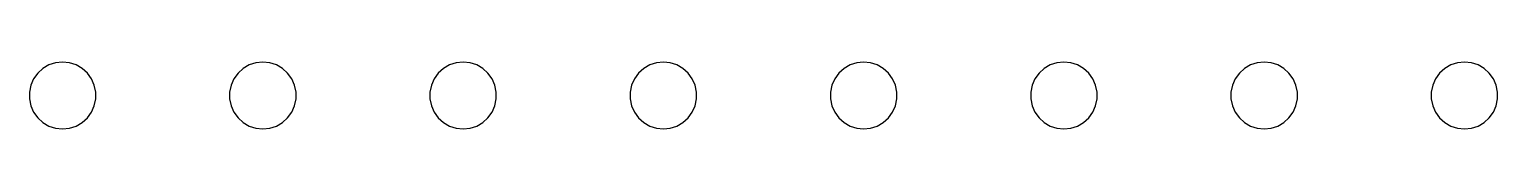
# Model space of a CAD drawing. Header units: metres. Extents: x -72.5 to -6.5, y 9.5 to 12.5.
import ezdxf

# ---------------------------------------------------------------- set-up
doc = ezdxf.new("R2010")
doc.units = ezdxf.units.M

msp = doc.modelspace()

# ---------------------------------------------------------------- linework, layer by layer
for p, q in [((-72.1147, 12.0037), (-72.299, 11.75)), ((-71.8817, 12.2135), (-72.1147, 12.0037)), ((-71.6101, 12.3703), (-71.8817, 12.2135)), ((-71.3119, 12.4672), (-71.6101, 12.3703)), ((-71, 12.5), (-71.3119, 12.4672)), ((-70.6881, 12.4672), (-71, 12.5)), ((-70.3899, 12.3703), (-70.6881, 12.4672)), ((-70.1183, 12.2135), (-70.3899, 12.3703)), ((-69.8853, 12.0037), (-70.1183, 12.2135)), ((-69.701, 11.75), (-69.8853, 12.0037)), ((-63.1147, 12.0037), (-63.299, 11.75)), ((-62.8817, 12.2135), (-63.1147, 12.0037)), ((-62.6101, 12.3703), (-62.8817, 12.2135)), ((-62.3119, 12.4672), (-62.6101, 12.3703)), ((-62, 12.5), (-62.3119, 12.4672)), ((-61.6881, 12.4672), (-62, 12.5)), ((-61.3899, 12.3703), (-61.6881, 12.4672)), ((-61.1183, 12.2135), (-61.3899, 12.3703)), ((-60.8853, 12.0037), (-61.1183, 12.2135)), ((-60.701, 11.75), (-60.8853, 12.0037)), ((-54.1147, 12.0037), (-54.299, 11.75)), ((-53.8817, 12.2135), (-54.1147, 12.0037)), ((-53.6101, 12.3703), (-53.8817, 12.2135)), ((-53.3119, 12.4672), (-53.6101, 12.3703)), ((-53, 12.5), (-53.3119, 12.4672)), ((-52.6881, 12.4672), (-53, 12.5)), ((-52.3899, 12.3703), (-52.6881, 12.4672)), ((-52.1183, 12.2135), (-52.3899, 12.3703)), ((-51.8853, 12.0037), (-52.1183, 12.2135)), ((-51.701, 11.75), (-51.8853, 12.0037)), ((-45.1147, 12.0037), (-45.299, 11.75)), ((-44.8817, 12.2135), (-45.1147, 12.0037)), ((-44.6101, 12.3703), (-44.8817, 12.2135)), ((-44.3119, 12.4672), (-44.6101, 12.3703)), ((-44, 12.5), (-44.3119, 12.4672)), ((-43.6881, 12.4672), (-44, 12.5)), ((-43.3899, 12.3703), (-43.6881, 12.4672)), ((-43.1183, 12.2135), (-43.3899, 12.3703)), ((-42.8853, 12.0037), (-43.1183, 12.2135)), ((-42.701, 11.75), (-42.8853, 12.0037)), ((-36.1147, 12.0037), (-36.299, 11.75)), ((-35.8817, 12.2135), (-36.1147, 12.0037)), ((-35.6101, 12.3703), (-35.8817, 12.2135)), ((-35.3119, 12.4672), (-35.6101, 12.3703)), ((-35, 12.5), (-35.3119, 12.4672)), ((-34.6881, 12.4672), (-35, 12.5)), ((-34.3899, 12.3703), (-34.6881, 12.4672)), ((-34.1183, 12.2135), (-34.3899, 12.3703)), ((-33.8853, 12.0037), (-34.1183, 12.2135)), ((-33.701, 11.75), (-33.8853, 12.0037)), ((-27.1147, 12.0037), (-27.299, 11.75)), ((-26.8817, 12.2135), (-27.1147, 12.0037)), ((-26.6101, 12.3703), (-26.8817, 12.2135)), ((-26.3119, 12.4672), (-26.6101, 12.3703)), ((-26, 12.5), (-26.3119, 12.4672)), ((-25.6881, 12.4672), (-26, 12.5)), ((-25.3899, 12.3703), (-25.6881, 12.4672)), ((-25.1183, 12.2135), (-25.3899, 12.3703)), ((-24.8853, 12.0037), (-25.1183, 12.2135)), ((-24.701, 11.75), (-24.8853, 12.0037)), ((-18.1147, 12.0037), (-18.299, 11.75)), ((-17.8817, 12.2135), (-18.1147, 12.0037)), ((-17.6101, 12.3703), (-17.8817, 12.2135)), ((-17.3119, 12.4672), (-17.6101, 12.3703)), ((-17, 12.5), (-17.3119, 12.4672)), ((-16.6881, 12.4672), (-17, 12.5)), ((-16.3899, 12.3703), (-16.6881, 12.4672)), ((-16.1183, 12.2135), (-16.3899, 12.3703)), ((-15.8853, 12.0037), (-16.1183, 12.2135)), ((-15.701, 11.75), (-15.8853, 12.0037)), ((-9.11472, 12.0037), (-9.29903, 11.75)), ((-8.88167, 12.2135), (-9.11472, 12.0037)), ((-8.61009, 12.3703), (-8.88167, 12.2135)), ((-8.31186, 12.4672), (-8.61009, 12.3703)), ((-8, 12.5), (-8.31186, 12.4672)), ((-7.68813, 12.4672), (-8, 12.5)), ((-7.38989, 12.3703), (-7.68813, 12.4672)), ((-7.11832, 12.2135), (-7.38989, 12.3703)), ((-6.88527, 12.0037), (-7.11832, 12.2135)), ((-6.70096, 11.75), (-6.88527, 12.0037)), ((-72.4266, 11.4635), (-72.4918, 11.1568)), ((-72.299, 11.75), (-72.4266, 11.4635)), ((-69.5734, 11.4635), (-69.701, 11.75)), ((-69.5082, 11.1568), (-69.5734, 11.4635)), ((-63.4266, 11.4635), (-63.4918, 11.1568)), ((-63.299, 11.75), (-63.4266, 11.4635)), ((-60.5734, 11.4635), (-60.701, 11.75)), ((-60.5082, 11.1568), (-60.5734, 11.4635)), ((-54.4266, 11.4635), (-54.4918, 11.1568)), ((-54.299, 11.75), (-54.4266, 11.4635)), ((-51.5734, 11.4635), (-51.701, 11.75)), ((-51.5082, 11.1568), (-51.5734, 11.4635)), ((-45.4266, 11.4635), (-45.4918, 11.1568)), ((-45.299, 11.75), (-45.4266, 11.4635)), ((-42.5734, 11.4635), (-42.701, 11.75)), ((-42.5082, 11.1568), (-42.5734, 11.4635)), ((-36.4266, 11.4635), (-36.4918, 11.1568)), ((-36.299, 11.75), (-36.4266, 11.4635)), ((-33.5734, 11.4635), (-33.701, 11.75)), ((-33.5082, 11.1568), (-33.5734, 11.4635)), ((-27.4266, 11.4635), (-27.4918, 11.1568)), ((-27.299, 11.75), (-27.4266, 11.4635)), ((-24.5734, 11.4635), (-24.701, 11.75)), ((-24.5082, 11.1568), (-24.5734, 11.4635)), ((-18.4266, 11.4635), (-18.4918, 11.1568)), ((-18.299, 11.75), (-18.4266, 11.4635)), ((-15.5734, 11.4635), (-15.701, 11.75)), ((-15.5082, 11.1568), (-15.5734, 11.4635)), ((-9.42657, 11.4635), (-9.49178, 11.1568)), ((-9.29903, 11.75), (-9.42657, 11.4635)), ((-6.57341, 11.4635), (-6.70096, 11.75)), ((-6.50821, 11.1568), (-6.57341, 11.4635)), ((-72.4918, 11.1568), (-72.4918, 10.8432)), ((-72.4918, 10.8432), (-72.4266, 10.5365)), ((-69.5734, 10.5365), (-69.5082, 10.8432)), ((-69.5082, 10.8432), (-69.5082, 11.1568)), ((-63.4918, 11.1568), (-63.4918, 10.8432)), ((-63.4918, 10.8432), (-63.4266, 10.5365)), ((-60.5734, 10.5365), (-60.5082, 10.8432)), ((-60.5082, 10.8432), (-60.5082, 11.1568)), ((-54.4918, 11.1568), (-54.4918, 10.8432)), ((-54.4918, 10.8432), (-54.4266, 10.5365)), ((-51.5734, 10.5365), (-51.5082, 10.8432)), ((-51.5082, 10.8432), (-51.5082, 11.1568)), ((-45.4918, 11.1568), (-45.4918, 10.8432)), ((-45.4918, 10.8432), (-45.4266, 10.5365)), ((-42.5734, 10.5365), (-42.5082, 10.8432)), ((-42.5082, 10.8432), (-42.5082, 11.1568)), ((-36.4918, 11.1568), (-36.4918, 10.8432)), ((-36.4918, 10.8432), (-36.4266, 10.5365)), ((-33.5734, 10.5365), (-33.5082, 10.8432)), ((-33.5082, 10.8432), (-33.5082, 11.1568)), ((-27.4918, 11.1568), (-27.4918, 10.8432)), ((-27.4918, 10.8432), (-27.4266, 10.5365)), ((-24.5734, 10.5365), (-24.5082, 10.8432)), ((-24.5082, 10.8432), (-24.5082, 11.1568)), ((-18.4918, 11.1568), (-18.4918, 10.8432)), ((-18.4918, 10.8432), (-18.4266, 10.5365)), ((-15.5734, 10.5365), (-15.5082, 10.8432)), ((-15.5082, 10.8432), (-15.5082, 11.1568)), ((-9.49178, 11.1568), (-9.49178, 10.8432)), ((-9.49178, 10.8432), (-9.42657, 10.5365)), ((-6.57341, 10.5365), (-6.50821, 10.8432)), ((-6.50821, 10.8432), (-6.50821, 11.1568)), ((-72.4266, 10.5365), (-72.299, 10.25)), ((-72.299, 10.25), (-72.1147, 9.99629)), ((-72.1147, 9.99629), (-71.8817, 9.78647)), ((-70.1183, 9.78647), (-69.8853, 9.99629)), ((-69.8853, 9.99629), (-69.701, 10.25)), ((-69.701, 10.25), (-69.5734, 10.5365)), ((-63.4266, 10.5365), (-63.299, 10.25)), ((-63.299, 10.25), (-63.1147, 9.99629)), ((-63.1147, 9.99629), (-62.8817, 9.78647)), ((-61.1183, 9.78647), (-60.8853, 9.99629)), ((-60.8853, 9.99629), (-60.701, 10.25)), ((-60.701, 10.25), (-60.5734, 10.5365)), ((-54.4266, 10.5365), (-54.299, 10.25)), ((-54.299, 10.25), (-54.1147, 9.99629)), ((-54.1147, 9.99629), (-53.8817, 9.78647)), ((-52.1183, 9.78647), (-51.8853, 9.99629)), ((-51.8853, 9.99629), (-51.701, 10.25)), ((-51.701, 10.25), (-51.5734, 10.5365)), ((-45.4266, 10.5365), (-45.299, 10.25)), ((-45.299, 10.25), (-45.1147, 9.99629)), ((-45.1147, 9.99629), (-44.8817, 9.78647)), ((-43.1183, 9.78647), (-42.8853, 9.99629)), ((-42.8853, 9.99629), (-42.701, 10.25)), ((-42.701, 10.25), (-42.5734, 10.5365)), ((-36.4266, 10.5365), (-36.299, 10.25)), ((-36.299, 10.25), (-36.1147, 9.99629)), ((-36.1147, 9.99629), (-35.8817, 9.78647)), ((-34.1183, 9.78647), (-33.8853, 9.99629)), ((-33.8853, 9.99629), (-33.701, 10.25)), ((-33.701, 10.25), (-33.5734, 10.5365)), ((-27.4266, 10.5365), (-27.299, 10.25)), ((-27.299, 10.25), (-27.1147, 9.99629)), ((-27.1147, 9.99629), (-26.8817, 9.78647)), ((-25.1183, 9.78647), (-24.8853, 9.99629)), ((-24.8853, 9.99629), (-24.701, 10.25)), ((-24.701, 10.25), (-24.5734, 10.5365)), ((-18.4266, 10.5365), (-18.299, 10.25)), ((-18.299, 10.25), (-18.1147, 9.99629)), ((-18.1147, 9.99629), (-17.8817, 9.78647)), ((-16.1183, 9.78647), (-15.8853, 9.99629)), ((-15.8853, 9.99629), (-15.701, 10.25)), ((-15.701, 10.25), (-15.5734, 10.5365)), ((-9.42657, 10.5365), (-9.29903, 10.25)), ((-9.29903, 10.25), (-9.11472, 9.99629)), ((-9.11472, 9.99629), (-8.88167, 9.78647)), ((-7.11832, 9.78647), (-6.88527, 9.99629)), ((-6.88527, 9.99629), (-6.70096, 10.25)), ((-6.70096, 10.25), (-6.57341, 10.5365)), ((-71.8817, 9.78647), (-71.6101, 9.62967)), ((-71.6101, 9.62967), (-71.3119, 9.53278)), ((-71.3119, 9.53278), (-71, 9.5)), ((-71, 9.5), (-70.6881, 9.53278)), ((-70.6881, 9.53278), (-70.3899, 9.62967)), ((-70.3899, 9.62967), (-70.1183, 9.78647)), ((-62.8817, 9.78647), (-62.6101, 9.62967)), ((-62.6101, 9.62967), (-62.3119, 9.53278)), ((-62.3119, 9.53278), (-62, 9.5)), ((-62, 9.5), (-61.6881, 9.53278)), ((-61.6881, 9.53278), (-61.3899, 9.62967)), ((-61.3899, 9.62967), (-61.1183, 9.78647)), ((-53.8817, 9.78647), (-53.6101, 9.62967)), ((-53.6101, 9.62967), (-53.3119, 9.53278)), ((-53.3119, 9.53278), (-53, 9.5)), ((-53, 9.5), (-52.6881, 9.53278)), ((-52.6881, 9.53278), (-52.3899, 9.62967)), ((-52.3899, 9.62967), (-52.1183, 9.78647)), ((-44.8817, 9.78647), (-44.6101, 9.62967)), ((-44.6101, 9.62967), (-44.3119, 9.53278)), ((-44.3119, 9.53278), (-44, 9.5)), ((-44, 9.5), (-43.6881, 9.53278)), ((-43.6881, 9.53278), (-43.3899, 9.62967)), ((-43.3899, 9.62967), (-43.1183, 9.78647)), ((-35.8817, 9.78647), (-35.6101, 9.62967)), ((-35.6101, 9.62967), (-35.3119, 9.53278)), ((-35.3119, 9.53278), (-35, 9.5)), ((-35, 9.5), (-34.6881, 9.53278)), ((-34.6881, 9.53278), (-34.3899, 9.62967)), ((-34.3899, 9.62967), (-34.1183, 9.78647)), ((-26.8817, 9.78647), (-26.6101, 9.62967)), ((-26.6101, 9.62967), (-26.3119, 9.53278)), ((-26.3119, 9.53278), (-26, 9.5)), ((-26, 9.5), (-25.6881, 9.53278)), ((-25.6881, 9.53278), (-25.3899, 9.62967)), ((-25.3899, 9.62967), (-25.1183, 9.78647)), ((-17.8817, 9.78647), (-17.6101, 9.62967)), ((-17.6101, 9.62967), (-17.3119, 9.53278)), ((-17.3119, 9.53278), (-17, 9.5)), ((-17, 9.5), (-16.6881, 9.53278)), ((-16.6881, 9.53278), (-16.3899, 9.62967)), ((-16.3899, 9.62967), (-16.1183, 9.78647)), ((-8.88167, 9.78647), (-8.61009, 9.62967)), ((-8.61009, 9.62967), (-8.31186, 9.53278)), ((-8.31186, 9.53278), (-8, 9.5)), ((-8, 9.5), (-7.68813, 9.53278)), ((-7.68813, 9.53278), (-7.38989, 9.62967)), ((-7.38989, 9.62967), (-7.11832, 9.78647))]:
    msp.add_line(p, q)

doc.saveas('drawing.dxf')
